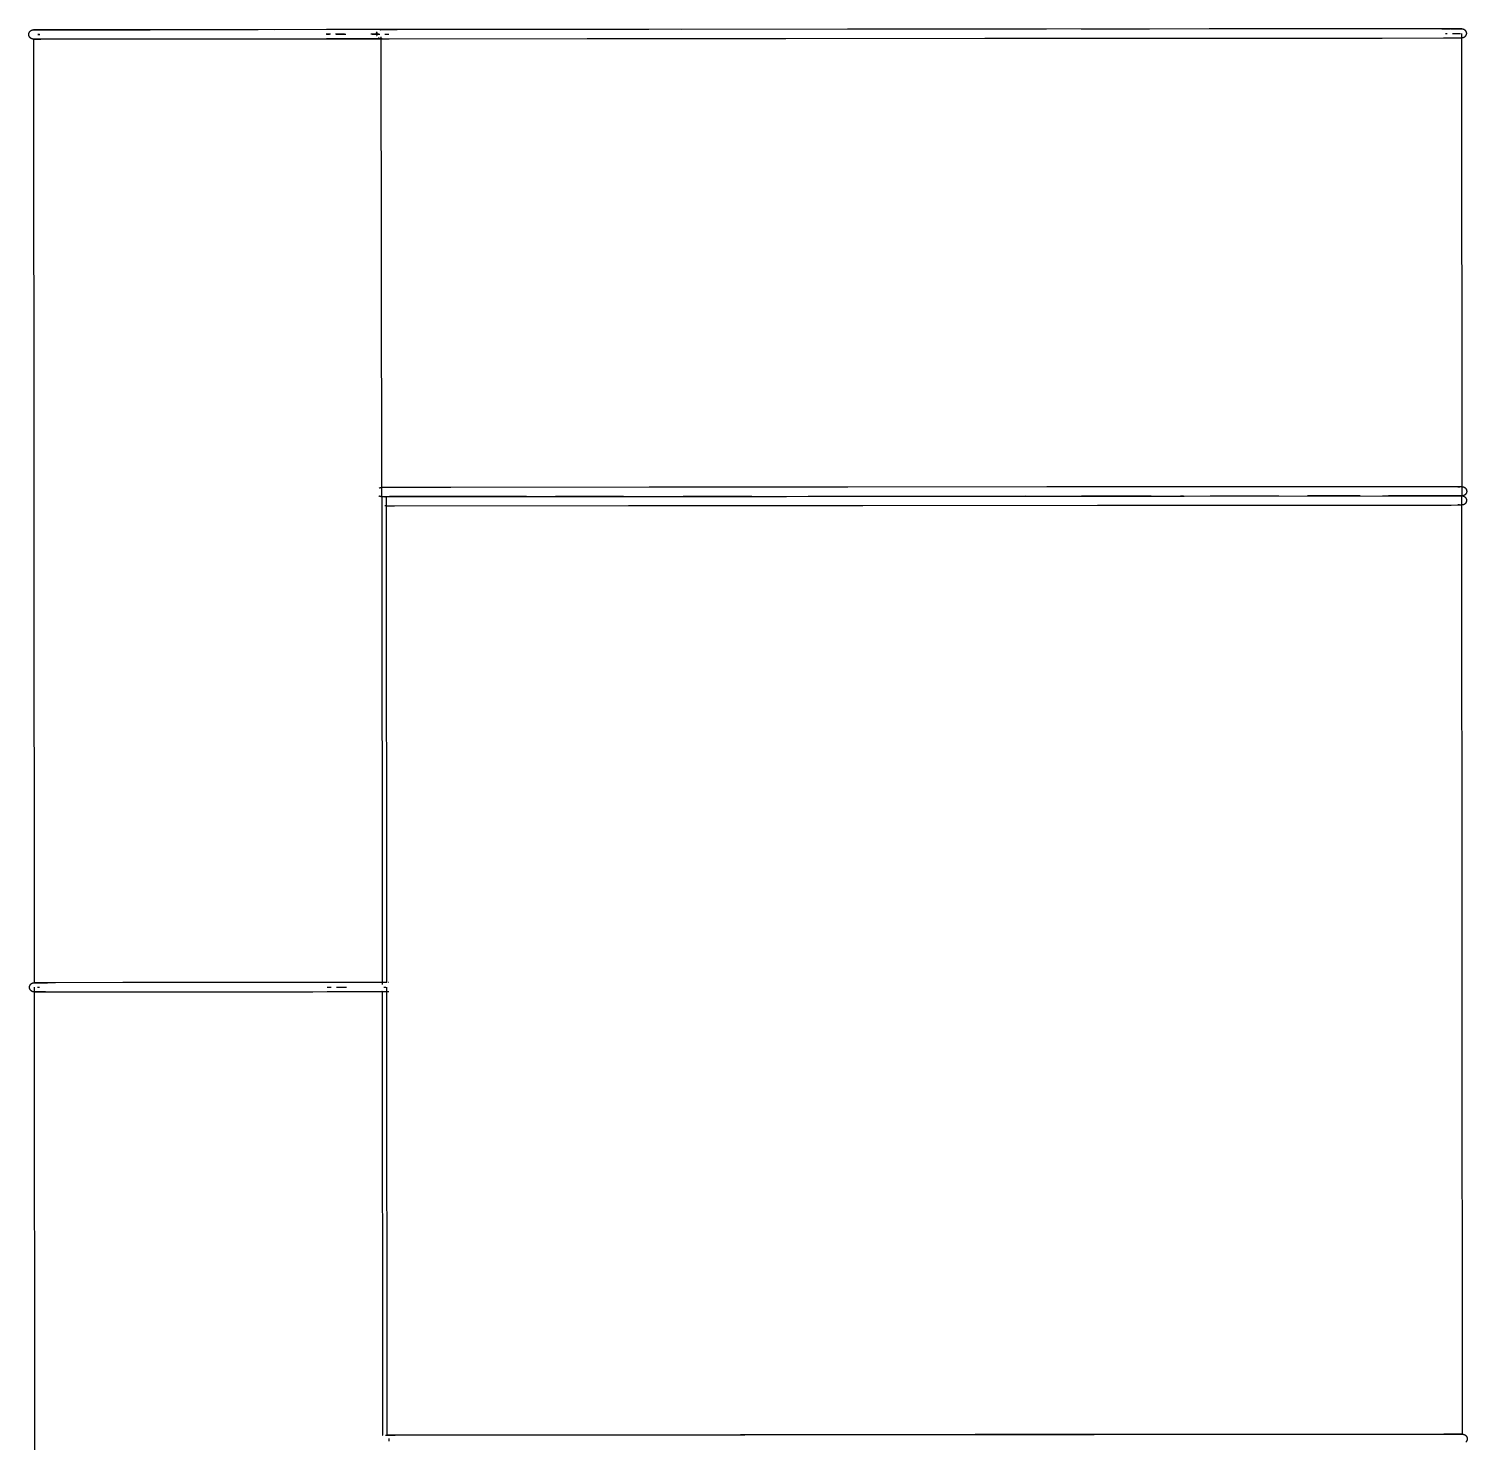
# Model space of a CAD drawing. Header units: metres. Extents: x -658 to -58, y -713 to -118.
# Drawn here: x -218.185 to -217.189, y -200.335 to -199.356 of the extents above; entities that cross this region are included whole.
import ezdxf

# ---------------------------------------------------------------- set-up
doc = ezdxf.new("R2010")
doc.units = ezdxf.units.M
doc.header["$LTSCALE"] = 100
doc.layers.add('plan', color=8, linetype='Continuous')

# ---------------------------------------------------------------- blocks, each defined once
blk = doc.blocks.new('Boxplay_Two_Seat_Settee_Sofa__-_HighTower_13286 - Boxplay_Two_Seat_Settee_Sofa__-_HighTower_13286-419930-الدور الاول')
for p, q in [((0.34307, 0.45399), (-0.83955, 0.45399)), ((0.3399, 0.45398), (0.3399, 0.45399)), ((0.3399, 0.44615), (0.3399, 0.45398)), ((0.34307, 0.45158), (0.34307, 0.45028)), ((1.00012, 0.45399), (0.34625, 0.45399)), ((0.34625, 0.45398), (0.34625, 0.44462)), ((0.34625, 0.44883), (0.34625, 0.45398)), ((0.34625, 0.25099), (0.34625, 0.44883)), ((1.00012, 0.45398), (1.00012, 0.45399)), ((1.00012, 0.44615), (1.00012, 0.45398)), ((1.00012, 0.44883), (1.00012, 0.45398)), ((1.00012, 0.25099), (1.00012, 0.44883)), ((1.0033, 0.45081), (1.0033, 0.44961)), ((1.0033, 0.4497), (1.0033, 0.45081)), ((1.00647, 0.30654), (1.00647, 0.37316)), ((1.00647, 0.21467), (1.00647, 0.28693)), ((0.34307, 0.25099), (0.34307, 0.24813)), ((0.34625, 0.24675), (0.34625, 0.25099)), ((1.00012, 0.24457), (1.00012, 0.25099)), ((1.0033, 0.24813), (1.0033, 0.25106)), ((1.0033, 0.25093), (1.0033, 0.24881)), ((0.34307, 0.24457), (0.34307, 0.23758)), ((0.34625, 0.24457), (0.34625, 0.24497)), ((0.34625, 0.20957), (0.34625, 0.24457)), ((1.00012, 0.21231), (1.00012, 0.24457)), ((1.0033, 0.23836), (1.0033, 0.2447)), ((1.0033, 0.24424), (1.0033, 0.23743)), ((1.0033, 0.21467), (1.0033, 0.22016)), ((0.34032, 0.21275), (0.0326, 0.21275)), ((0.34307, 0.20983), (0.0326, 0.20983)), ((0.0326, 0.20982), (0.0326, 0.20406)), ((0.3399, 0.20957), (0.3399, 0.20876)), ((0.34307, 0.21176), (0.34307, 0.21017)), ((0.68285, 0.21275), (0.34476, 0.21275)), ((0.67968, 0.20983), (0.34633, 0.20983)), ((0.6765, 0.20982), (0.6765, 0.20983)), ((0.6765, 0.20982), (0.6765, 0.20957)), ((0.6765, 0.20957), (0.6765, 0.20876)), ((0.68285, 0.20983), (0.67992, 0.20983)), ((0.68602, 0.21313), (0.68285, 0.21313)), ((0.68285, 0.21312), (0.68285, 0.20957)), ((0.68285, 0.20746), (0.68285, 0.21312)), ((1.00149, 0.21313), (0.68625, 0.21313)), ((0.6892, 0.20957), (0.6892, 0.21312)), ((1.00012, 0.21312), (1.00012, 0.20957)), ((1.00091, 0.21484), (1.001, 0.21494)), ((1.00215, 0.21609), (1.00227, 0.21613)), ((1.00327, 0.21631), (1.0033, 0.21631)), ((1.0033, 0.21923), (1.0033, 0.21397)), ((1.0033, 0.21485), (1.0033, 0.21504)), ((1.0033, 0.21047), (1.0033, 0.20781)), ((1.00647, 0.20957), (1.00647, 0.21312)), ((1.00647, 0.21082), (1.00647, 0.21275)), ((1.00647, 0.21082), (1.00647, 0.21275)), ((1.00647, 0.20851), (1.00647, 0.21082)), ((1.00647, 0.20851), (1.00647, 0.21082)), ((1.00647, 0.20876), (1.00647, 0.20957)), ((1.00647, 0.20876), (1.00647, 0.20957)), ((0.0285, 0.20827), (0.03036, 0.20827)), ((0.0326, 0.20406), (0.0326, -0.52239)), ((0.3399, 0.20876), (0.3399, 0.20831)), ((0.34625, 0.20852), (0.34625, 0.20876)), ((0.6765, 0.20876), (0.6765, 0.20831)), ((0.68285, 0.11254), (0.68285, 0.20746)), ((1.00647, 0.20851), (1.00647, 0.20827)), ((1.00647, 0.20851), (1.00647, 0.20827)), ((1.00647, 0.16923), (1.00647, 0.20195)), ((1.00647, 0.11304), (1.00647, 0.14954)), ((0.68285, 0.04527), (0.68285, 0.09257)), ((1.00647, 0.04566), (1.00647, 0.09304)), ((0.68285, -0.04345), (0.68285, 0.00397)), ((1.00647, -0.14156), (1.00647, 0.0048)), ((0.68285, -0.2329), (0.68285, -0.08248)), ((0.68285, -0.32022), (0.68285, -0.27194)), ((1.00647, -0.31935), (1.00647, -0.27191)), ((0.68285, -0.34265), (0.68285, -0.34064)), ((0.68285, -0.40854), (0.68285, -0.3611)), ((1.00647, -0.40789), (1.00647, -0.36065)), ((1.00647, -0.52187), (1.00647, -0.42786)), ((0.68285, -0.46505), (0.68285, -0.42855)), ((0.68285, -0.52291), (0.68285, -0.48473)), ((0.0326, -0.52239), (0.0326, -0.52816)), ((0.0326, -0.52816), (0.0326, -0.53472)), ((0.68285, -0.52858), (0.68285, -0.52291)), ((1.0033, -0.52435), (1.0033, -0.52567)), ((0.0326, -0.53553), (0.68285, -0.53553)), ((0.6765, -0.53385), (0.6765, -0.53268)), ((0.68285, -0.5348), (0.68285, -0.52858)), ((0.68285, -0.53471), (0.68285, -0.53472)), ((0.68285, -0.53567), (1.0033, -0.53567)), ((0.6892, -0.53265), (0.6892, -0.53413)), ((1.0033, -0.52933), (1.0033, -0.5348))]:
    blk.add_line(p, q)
at = {"flags": 128}
for points in [[(0.3399, 0.45399), (0.3399, 0.45412), (0.33991, 0.45424), (0.33992, 0.45437), (0.33994, 0.45449), (0.33996, 0.45462), (0.33999, 0.45474), (0.34002, 0.45487), (0.34006, 0.45499), (0.3401, 0.45511), (0.34015, 0.45523), (0.3402, 0.45534), (0.34026, 0.45546), (0.34032, 0.45557), (0.34038, 0.45568), (0.34045, 0.45578), (0.34053, 0.45589), (0.3406, 0.45599), (0.34069, 0.45608), (0.34077, 0.45618), (0.34086, 0.45627), (0.34095, 0.45635), (0.34105, 0.45644), (0.34115, 0.45652), (0.34125, 0.45659), (0.34136, 0.45666), (0.34147, 0.45673), (0.34158, 0.45679), (0.34169, 0.45685), (0.3418, 0.4569), (0.34192, 0.45695), (0.34204, 0.45699), (0.34216, 0.45703), (0.34228, 0.45706), (0.34241, 0.45709), (0.34253, 0.45712), (0.34266, 0.45714), (0.34278, 0.45715), (0.34291, 0.45716), (0.34304, 0.45716), (0.34307, 0.45716)], [(0.3399, 0.45399), (0.3399, 0.45398), (0.3399, 0.45397), (0.3399, 0.45394), (0.3399, 0.45391), (0.3399, 0.45386), (0.3399, 0.45381), (0.3399, 0.45374), (0.3399, 0.45367), (0.3399, 0.45358), (0.3399, 0.45349), (0.3399, 0.45338), (0.3399, 0.45327), (0.3399, 0.45315), (0.3399, 0.45302), (0.3399, 0.45288), (0.3399, 0.45273), (0.3399, 0.45258), (0.3399, 0.45241), (0.3399, 0.45224), (0.3399, 0.45206), (0.3399, 0.45188), (0.3399, 0.45169), (0.3399, 0.45149), (0.3399, 0.45128), (0.3399, 0.45107), (0.3399, 0.45085), (0.3399, 0.45063), (0.3399, 0.45041), (0.3399, 0.45017), (0.3399, 0.44994), (0.3399, 0.4497), (0.3399, 0.44946), (0.3399, 0.44922), (0.3399, 0.44897), (0.3399, 0.44883)], [(0.3399, 0.44883), (0.3399, 0.40216), (0.3399, 0.35521), (0.3399, 0.30805), (0.3399, 0.26076), (0.3399, 0.25099)], [(0.34307, 0.45716), (0.3432, 0.45716), (0.34333, 0.45715), (0.34345, 0.45714), (0.34358, 0.45712), (0.3437, 0.4571), (0.34383, 0.45707), (0.34395, 0.45704), (0.34407, 0.457), (0.34419, 0.45696), (0.34431, 0.45691), (0.34442, 0.45686), (0.34454, 0.45681), (0.34465, 0.45674), (0.34476, 0.45668), (0.34487, 0.45661), (0.34497, 0.45654), (0.34507, 0.45646), (0.34517, 0.45638), (0.34526, 0.45629), (0.34535, 0.4562), (0.34544, 0.45611), (0.34552, 0.45601), (0.3456, 0.45591), (0.34567, 0.45581), (0.34574, 0.4557), (0.34581, 0.4556), (0.34587, 0.45549), (0.34593, 0.45537), (0.34598, 0.45526), (0.34603, 0.45514), (0.34608, 0.45502), (0.34611, 0.4549), (0.34615, 0.45478), (0.34618, 0.45465), (0.3462, 0.45453), (0.34622, 0.4544), (0.34623, 0.45428), (0.34624, 0.45415), (0.34625, 0.45402), (0.34625, 0.45399)], [(0.34625, 0.44883), (0.34625, 0.44908), (0.34625, 0.44933), (0.34625, 0.44957), (0.34625, 0.44981), (0.34625, 0.45005), (0.34625, 0.45028), (0.34625, 0.45051), (0.34625, 0.45074), (0.34625, 0.45095), (0.34625, 0.45117), (0.34625, 0.45138), (0.34625, 0.45158), (0.34625, 0.45178), (0.34625, 0.45196), (0.34625, 0.45215), (0.34625, 0.45232), (0.34625, 0.45249), (0.34625, 0.45265), (0.34625, 0.4528), (0.34625, 0.45295), (0.34625, 0.45308), (0.34625, 0.45321), (0.34625, 0.45332), (0.34625, 0.45343), (0.34625, 0.45353), (0.34625, 0.45362), (0.34625, 0.4537), (0.34625, 0.45377), (0.34625, 0.45383), (0.34625, 0.45388), (0.34625, 0.45393), (0.34625, 0.45396), (0.34625, 0.45398), (0.34625, 0.45399)], [(0.34625, 0.45399), (0.34625, 0.45398), (0.34625, 0.45398)], [(0.34625, 0.25099), (0.34625, 0.2983), (0.34625, 0.34549), (0.34625, 0.3925), (0.34625, 0.43923), (0.34625, 0.44883)], [(1.00012, 0.45399), (1.00013, 0.45412), (1.00014, 0.45424), (1.00015, 0.45437), (1.00017, 0.45449), (1.00019, 0.45462), (1.00022, 0.45474), (1.00025, 0.45487), (1.00029, 0.45499), (1.00033, 0.45511), (1.00038, 0.45523), (1.00043, 0.45534), (1.00048, 0.45546), (1.00054, 0.45557), (1.00061, 0.45568), (1.00068, 0.45578), (1.00075, 0.45589), (1.00083, 0.45599), (1.00091, 0.45608), (1.001, 0.45618), (1.00109, 0.45627), (1.00118, 0.45635), (1.00128, 0.45644), (1.00138, 0.45652), (1.00148, 0.45659), (1.00158, 0.45666), (1.00169, 0.45673), (1.0018, 0.45679), (1.00192, 0.45685), (1.00203, 0.4569), (1.00215, 0.45695), (1.00227, 0.45699), (1.00239, 0.45703), (1.00251, 0.45706), (1.00264, 0.45709), (1.00276, 0.45712), (1.00289, 0.45714), (1.00301, 0.45715), (1.00314, 0.45716), (1.00327, 0.45716), (1.0033, 0.45716)], [(1.00012, 0.45399), (1.00012, 0.45398), (1.00012, 0.45397), (1.00012, 0.45394), (1.00012, 0.45391), (1.00012, 0.45386), (1.00012, 0.45381), (1.00012, 0.45374), (1.00012, 0.45367), (1.00012, 0.45358), (1.00012, 0.45349), (1.00012, 0.45338), (1.00012, 0.45327), (1.00012, 0.45315), (1.00012, 0.45302), (1.00012, 0.45288), (1.00012, 0.45273), (1.00012, 0.45258), (1.00012, 0.45241), (1.00012, 0.45224), (1.00012, 0.45206), (1.00012, 0.45188), (1.00012, 0.45169), (1.00012, 0.45149), (1.00012, 0.45128), (1.00012, 0.45107), (1.00012, 0.45085), (1.00012, 0.45063), (1.00012, 0.45041), (1.00012, 0.45017), (1.00012, 0.44994), (1.00012, 0.4497), (1.00012, 0.44946), (1.00012, 0.44922), (1.00012, 0.44897), (1.00012, 0.44883)], [(1.00012, 0.44883), (1.00012, 0.40216), (1.00012, 0.35521), (1.00012, 0.30805), (1.00012, 0.26076), (1.00012, 0.25099)], [(1.0033, 0.45716), (1.00343, 0.45716), (1.00355, 0.45715), (1.00368, 0.45714), (1.00381, 0.45712), (1.00393, 0.4571), (1.00405, 0.45707), (1.00418, 0.45704), (1.0043, 0.457), (1.00442, 0.45696), (1.00454, 0.45691), (1.00465, 0.45686), (1.00477, 0.45681), (1.00488, 0.45674), (1.00499, 0.45668), (1.00509, 0.45661), (1.0052, 0.45654), (1.0053, 0.45646), (1.00539, 0.45638), (1.00549, 0.45629), (1.00558, 0.4562), (1.00566, 0.45611), (1.00575, 0.45601), (1.00583, 0.45591), (1.0059, 0.45581), (1.00597, 0.4557), (1.00604, 0.4556), (1.0061, 0.45549), (1.00616, 0.45537), (1.00621, 0.45526), (1.00626, 0.45514), (1.0063, 0.45502), (1.00634, 0.4549), (1.00638, 0.45478), (1.0064, 0.45465), (1.00643, 0.45453), (1.00645, 0.4544), (1.00646, 0.45428), (1.00647, 0.45415), (1.00647, 0.45402), (1.00647, 0.45399)], [(1.00647, 0.44883), (1.00647, 0.44908), (1.00647, 0.44933), (1.00647, 0.44957), (1.00647, 0.44981), (1.00647, 0.45005), (1.00647, 0.45028), (1.00647, 0.45051), (1.00647, 0.45074), (1.00647, 0.45095), (1.00647, 0.45117), (1.00647, 0.45138), (1.00647, 0.45158), (1.00647, 0.45178), (1.00647, 0.45196), (1.00647, 0.45215), (1.00647, 0.45232), (1.00647, 0.45249), (1.00647, 0.45265), (1.00647, 0.4528), (1.00647, 0.45295), (1.00647, 0.45308), (1.00647, 0.45321), (1.00647, 0.45332), (1.00647, 0.45343), (1.00647, 0.45353), (1.00647, 0.45362), (1.00647, 0.4537), (1.00647, 0.45377), (1.00647, 0.45383), (1.00647, 0.45388), (1.00647, 0.45393), (1.00647, 0.45396), (1.00647, 0.45398), (1.00647, 0.45399)], [(1.00647, 0.45399), (1.00647, 0.45398), (1.00647, 0.45398)], [(1.00647, 0.45398), (1.00647, 0.43209), (1.00647, 0.39938), (1.00647, 0.37943)], [(1.00647, 0.25099), (1.00647, 0.2983), (1.00647, 0.34549), (1.00647, 0.3925), (1.00647, 0.43923), (1.00647, 0.44883)], [(1.00647, 0.37943), (1.00647, 0.37939), (1.00647, 0.37933), (1.00647, 0.37927), (1.00647, 0.37919), (1.00647, 0.37911), (1.00647, 0.37901), (1.00647, 0.37891), (1.00647, 0.37879), (1.00647, 0.37867), (1.00647, 0.37854), (1.00647, 0.3784), (1.00647, 0.37826), (1.00647, 0.3781), (1.00647, 0.37794), (1.00647, 0.37776), (1.00647, 0.37759), (1.00647, 0.3774), (1.00647, 0.37721), (1.00647, 0.37701), (1.00647, 0.3768), (1.00647, 0.37659), (1.00647, 0.37638), (1.00647, 0.37615), (1.00647, 0.37593), (1.00647, 0.3757), (1.00647, 0.37546), (1.00647, 0.37522), (1.00647, 0.37498), (1.00647, 0.37474), (1.00647, 0.37449), (1.00647, 0.37424), (1.00647, 0.37399), (1.00647, 0.37374), (1.00647, 0.37348), (1.00647, 0.37323), (1.00647, 0.37316)], [(0.3399, 0.25099), (0.3399, 0.25074), (0.3399, 0.25049), (0.3399, 0.25023), (0.3399, 0.24998), (0.3399, 0.24973), (0.3399, 0.24948), (0.3399, 0.24923), (0.3399, 0.24899), (0.3399, 0.24875), (0.3399, 0.24851), (0.3399, 0.24828), (0.3399, 0.24805), (0.3399, 0.24782), (0.3399, 0.2476), (0.3399, 0.24738), (0.3399, 0.24718), (0.3399, 0.24697), (0.3399, 0.24677), (0.3399, 0.24658), (0.3399, 0.2464), (0.3399, 0.24622), (0.3399, 0.24605), (0.3399, 0.24589), (0.3399, 0.24574), (0.3399, 0.24559), (0.3399, 0.24545), (0.3399, 0.24532), (0.3399, 0.2452), (0.3399, 0.24509), (0.3399, 0.24499), (0.3399, 0.2449), (0.3399, 0.24482), (0.3399, 0.24474), (0.3399, 0.24468), (0.3399, 0.24463), (0.3399, 0.24458), (0.3399, 0.24457)], [(0.34625, 0.24457), (0.34625, 0.24461), (0.34625, 0.24467), (0.34625, 0.24473), (0.34625, 0.2448), (0.34625, 0.24488), (0.34625, 0.24497), (0.34625, 0.24507), (0.34625, 0.24518), (0.34625, 0.2453), (0.34625, 0.24542), (0.34625, 0.24556), (0.34625, 0.2457), (0.34625, 0.24585), (0.34625, 0.24601), (0.34625, 0.24618), (0.34625, 0.24636), (0.34625, 0.24654), (0.34625, 0.24673), (0.34625, 0.24693), (0.34625, 0.24713), (0.34625, 0.24734), (0.34625, 0.24755), (0.34625, 0.24777), (0.34625, 0.24799), (0.34625, 0.24822), (0.34625, 0.24846), (0.34625, 0.24869), (0.34625, 0.24893), (0.34625, 0.24918), (0.34625, 0.24942), (0.34625, 0.24967), (0.34625, 0.24992), (0.34625, 0.25017), (0.34625, 0.25043), (0.34625, 0.25068), (0.34625, 0.25094), (0.34625, 0.25099)], [(1.00012, 0.25099), (1.00012, 0.25074), (1.00012, 0.25049), (1.00012, 0.25023), (1.00012, 0.24998), (1.00012, 0.24973), (1.00012, 0.24948), (1.00012, 0.24923), (1.00012, 0.24899), (1.00012, 0.24875), (1.00012, 0.24851), (1.00012, 0.24828), (1.00012, 0.24805), (1.00012, 0.24782), (1.00012, 0.2476), (1.00012, 0.24738), (1.00012, 0.24718), (1.00012, 0.24697), (1.00012, 0.24677), (1.00012, 0.24658), (1.00012, 0.2464), (1.00012, 0.24622), (1.00012, 0.24605), (1.00012, 0.24589), (1.00012, 0.24574), (1.00012, 0.24559), (1.00012, 0.24545), (1.00012, 0.24532), (1.00012, 0.2452), (1.00012, 0.24509), (1.00012, 0.24499), (1.00012, 0.2449), (1.00012, 0.24482), (1.00012, 0.24474), (1.00012, 0.24468), (1.00012, 0.24463), (1.00012, 0.24458), (1.00012, 0.24457)], [(1.00647, 0.24457), (1.00647, 0.24461), (1.00647, 0.24467), (1.00647, 0.24473), (1.00647, 0.2448), (1.00647, 0.24488), (1.00647, 0.24497), (1.00647, 0.24507), (1.00647, 0.24518), (1.00647, 0.2453), (1.00647, 0.24542), (1.00647, 0.24556), (1.00647, 0.2457), (1.00647, 0.24585), (1.00647, 0.24601), (1.00647, 0.24618), (1.00647, 0.24636), (1.00647, 0.24654), (1.00647, 0.24673), (1.00647, 0.24693), (1.00647, 0.24713), (1.00647, 0.24734), (1.00647, 0.24755), (1.00647, 0.24777), (1.00647, 0.24799), (1.00647, 0.24822), (1.00647, 0.24846), (1.00647, 0.24869), (1.00647, 0.24893), (1.00647, 0.24918), (1.00647, 0.24942), (1.00647, 0.24967), (1.00647, 0.24992), (1.00647, 0.25017), (1.00647, 0.25043), (1.00647, 0.25068), (1.00647, 0.25094), (1.00647, 0.25099)], [(0.3399, 0.24457), (0.3399, 0.22455), (0.3399, 0.21103), (0.3399, 0.20957)], [(0.34625, 0.20957), (0.34625, 0.22213), (0.34625, 0.24118), (0.34625, 0.24457)], [(1.00012, 0.24457), (1.00012, 0.22455), (1.00012, 0.21103), (1.00012, 0.20957)], [(1.00647, 0.20957), (1.00647, 0.22213), (1.00647, 0.24118), (1.00647, 0.24457)], [(0.03247, 0.21074), (0.0325, 0.21062), (0.03253, 0.2105), (0.03256, 0.21037), (0.03258, 0.21025), (0.03259, 0.21012), (0.0326, 0.20999), (0.0326, 0.20987), (0.0326, 0.20983)], [(0.03258, 0.21316), (0.03259, 0.21304), (0.0326, 0.21291), (0.0326, 0.21278)], [(0.0326, 0.20406), (0.0326, 0.20431), (0.0326, 0.20456), (0.0326, 0.20481), (0.0326, 0.20506), (0.0326, 0.2053), (0.0326, 0.20555), (0.0326, 0.20578), (0.0326, 0.20602), (0.0326, 0.20625), (0.0326, 0.20648), (0.0326, 0.2067), (0.0326, 0.20691), (0.0326, 0.20713), (0.0326, 0.20733), (0.0326, 0.20753), (0.0326, 0.20772), (0.0326, 0.20791), (0.0326, 0.20809), (0.0326, 0.20826), (0.0326, 0.20842), (0.0326, 0.20858), (0.0326, 0.20872), (0.0326, 0.20886), (0.0326, 0.20899), (0.0326, 0.20912), (0.0326, 0.20923), (0.0326, 0.20933), (0.0326, 0.20943), (0.0326, 0.20951), (0.0326, 0.20959), (0.0326, 0.20965), (0.0326, 0.20971), (0.0326, 0.20975), (0.0326, 0.20979), (0.0326, 0.20981), (0.0326, 0.20983), (0.0326, 0.20983)], [(0.0326, 0.20983), (0.0326, 0.20983), (0.0326, 0.20982)], [(0.3399, 0.21287), (0.33991, 0.213), (0.33992, 0.21313)], [(0.6765, 0.21287), (0.67651, 0.213), (0.67652, 0.21313)], [(0.6765, 0.20983), (0.6765, 0.20996), (0.67651, 0.21009), (0.67652, 0.21021), (0.67654, 0.21034), (0.67656, 0.21046), (0.67659, 0.21059), (0.67662, 0.21071)], [(0.6765, 0.20983), (0.6765, 0.20983), (0.6765, 0.20981), (0.6765, 0.20979), (0.6765, 0.20975), (0.6765, 0.20971), (0.6765, 0.20965), (0.6765, 0.20958), (0.6765, 0.20951), (0.6765, 0.20942), (0.6765, 0.20933), (0.6765, 0.20923), (0.6765, 0.20911), (0.6765, 0.20899), (0.6765, 0.20886), (0.6765, 0.20872), (0.6765, 0.20858), (0.6765, 0.20842), (0.6765, 0.20826), (0.6765, 0.20808), (0.6765, 0.20791), (0.6765, 0.20772), (0.6765, 0.20753), (0.6765, 0.20733), (0.6765, 0.20712), (0.6765, 0.20691), (0.6765, 0.2067), (0.6765, 0.20647), (0.6765, 0.20625), (0.6765, 0.20602), (0.6765, 0.20578), (0.6765, 0.20554), (0.6765, 0.2053), (0.6765, 0.20506), (0.6765, 0.20481), (0.6765, 0.20456), (0.6765, 0.20431), (0.6765, 0.20406)], [(0.68272, 0.21074), (0.68275, 0.21062), (0.68278, 0.2105), (0.6828, 0.21037)], [(0.68285, 0.21313), (0.68285, 0.21326), (0.68286, 0.21339), (0.68287, 0.21351), (0.68289, 0.21364), (0.68291, 0.21376), (0.68294, 0.21389), (0.68297, 0.21401), (0.68301, 0.21413), (0.68305, 0.21425), (0.6831, 0.21437), (0.68315, 0.21448), (0.68321, 0.2146), (0.68327, 0.21471), (0.68333, 0.21482)], [(0.68285, 0.21312), (0.68285, 0.21313), (0.68285, 0.21313)], [(0.68285, 0.21313), (0.68285, 0.21313), (0.68285, 0.21311), (0.68285, 0.21309), (0.68285, 0.21305), (0.68285, 0.21301), (0.68285, 0.21295), (0.68285, 0.21288), (0.68285, 0.21281), (0.68285, 0.21272), (0.68285, 0.21263), (0.68285, 0.21253), (0.68285, 0.21241), (0.68285, 0.21229), (0.68285, 0.21216), (0.68285, 0.21202), (0.68285, 0.21188), (0.68285, 0.21172), (0.68285, 0.21156), (0.68285, 0.21138), (0.68285, 0.21121), (0.68285, 0.21102), (0.68285, 0.21083), (0.68285, 0.21063), (0.68285, 0.21042), (0.68285, 0.21021), (0.68285, 0.21), (0.68285, 0.20977), (0.68285, 0.20955), (0.68285, 0.20932), (0.68285, 0.20908), (0.68285, 0.20884), (0.68285, 0.2086), (0.68285, 0.20836), (0.68285, 0.20811), (0.68285, 0.20786), (0.68285, 0.20761), (0.68285, 0.20746)], [(0.68876, 0.21474), (0.68882, 0.21463), (0.68888, 0.21452), (0.68893, 0.2144), (0.68898, 0.21428), (0.68902, 0.21416), (0.68906, 0.21404), (0.6891, 0.21392), (0.68913, 0.2138), (0.68915, 0.21367), (0.68917, 0.21355), (0.68918, 0.21342), (0.68919, 0.21329), (0.6892, 0.21317), (0.6892, 0.21313)], [(0.6892, 0.20746), (0.6892, 0.20772), (0.6892, 0.20797), (0.6892, 0.20821), (0.6892, 0.20846), (0.6892, 0.2087), (0.6892, 0.20895), (0.6892, 0.20918), (0.6892, 0.20942), (0.6892, 0.20964), (0.6892, 0.20987), (0.6892, 0.21009), (0.6892, 0.2103), (0.6892, 0.21051), (0.6892, 0.21071), (0.6892, 0.21091), (0.6892, 0.2111), (0.6892, 0.21128), (0.6892, 0.21146), (0.6892, 0.21163), (0.6892, 0.21179), (0.6892, 0.21194), (0.6892, 0.21208), (0.6892, 0.21222), (0.6892, 0.21234), (0.6892, 0.21246), (0.6892, 0.21257), (0.6892, 0.21267), (0.6892, 0.21276), (0.6892, 0.21284), (0.6892, 0.21291), (0.6892, 0.21297), (0.6892, 0.21303), (0.6892, 0.21307), (0.6892, 0.2131), (0.6892, 0.21312), (0.6892, 0.21313)], [(0.6892, 0.21313), (0.6892, 0.21313), (0.6892, 0.21312)], [(1.00012, 0.21313), (1.00013, 0.21326), (1.00014, 0.21339), (1.00015, 0.21351), (1.00017, 0.21364), (1.00019, 0.21376), (1.00022, 0.21389), (1.00025, 0.21401), (1.00029, 0.21413), (1.00033, 0.21425), (1.00038, 0.21437), (1.00043, 0.21448)], [(1.00012, 0.21312), (1.00012, 0.21313), (1.00012, 0.21313)], [(1.00012, 0.21313), (1.00012, 0.21313), (1.00012, 0.21311), (1.00012, 0.21309), (1.00012, 0.21305), (1.00012, 0.21301), (1.00012, 0.21295), (1.00012, 0.21288), (1.00012, 0.21281), (1.00012, 0.21272), (1.00012, 0.21263), (1.00012, 0.21253), (1.00012, 0.21241), (1.00012, 0.21229), (1.00012, 0.21216), (1.00012, 0.21202), (1.00012, 0.21188), (1.00012, 0.21172), (1.00012, 0.21156), (1.00012, 0.21138), (1.00012, 0.21121), (1.00012, 0.21102), (1.00012, 0.21083), (1.00012, 0.21063), (1.00012, 0.21042), (1.00012, 0.21021), (1.00012, 0.21), (1.00012, 0.20977), (1.00012, 0.20955), (1.00012, 0.20932), (1.00012, 0.20908), (1.00012, 0.20884), (1.00012, 0.2086), (1.00012, 0.20836), (1.00012, 0.20811), (1.00012, 0.20786), (1.00012, 0.20761), (1.00012, 0.20746)], [(1.00025, 0.21363), (1.00029, 0.21375), (1.00033, 0.21387), (1.00038, 0.21398), (1.00043, 0.2141)], [(1.00068, 0.21492), (1.00075, 0.21503), (1.00083, 0.21513)], [(1.00239, 0.21579), (1.00251, 0.21582), (1.00264, 0.21585)], [(1.0033, 0.21631), (1.00343, 0.2163), (1.00355, 0.2163), (1.00368, 0.21628), (1.00381, 0.21627), (1.00393, 0.21624), (1.00405, 0.21622), (1.00418, 0.21618), (1.0043, 0.21615), (1.00442, 0.2161), (1.00454, 0.21606), (1.00465, 0.216), (1.00477, 0.21595), (1.00488, 0.21589)], [(1.0033, 0.21592), (1.00343, 0.21592), (1.00355, 0.21591), (1.00368, 0.2159), (1.00381, 0.21588), (1.00393, 0.21586), (1.00405, 0.21583), (1.00418, 0.2158), (1.0043, 0.21576)], [(1.0033, 0.21592), (1.00343, 0.21592), (1.00355, 0.21591), (1.00368, 0.2159), (1.00381, 0.21588), (1.00393, 0.21586), (1.00405, 0.21583), (1.00418, 0.2158), (1.0043, 0.21576)], [(1.00638, 0.21354), (1.0064, 0.21341), (1.00643, 0.21329), (1.00645, 0.21316), (1.00646, 0.21304), (1.00647, 0.21291), (1.00647, 0.21278), (1.00647, 0.21275)], [(1.00638, 0.21354), (1.0064, 0.21341), (1.00643, 0.21329), (1.00645, 0.21316), (1.00646, 0.21304), (1.00647, 0.21291), (1.00647, 0.21278), (1.00647, 0.21275)], [(1.00643, 0.21367), (1.00645, 0.21355), (1.00646, 0.21342), (1.00647, 0.21329), (1.00647, 0.21317), (1.00647, 0.21313)], [(1.00647, 0.21391), (1.00647, 0.21366), (1.00647, 0.21341), (1.00647, 0.21316), (1.00647, 0.21291), (1.00647, 0.21267), (1.00647, 0.21243), (1.00647, 0.2122), (1.00647, 0.21196), (1.00647, 0.21174), (1.00647, 0.21151), (1.00647, 0.2113), (1.00647, 0.21108), (1.00647, 0.21088)], [(1.00647, 0.20746), (1.00647, 0.20772), (1.00647, 0.20797), (1.00647, 0.20821), (1.00647, 0.20846), (1.00647, 0.2087), (1.00647, 0.20895), (1.00647, 0.20918), (1.00647, 0.20942), (1.00647, 0.20964), (1.00647, 0.20987), (1.00647, 0.21009), (1.00647, 0.2103), (1.00647, 0.21051), (1.00647, 0.21071), (1.00647, 0.21091), (1.00647, 0.2111), (1.00647, 0.21128), (1.00647, 0.21146), (1.00647, 0.21163), (1.00647, 0.21179), (1.00647, 0.21194), (1.00647, 0.21208), (1.00647, 0.21222), (1.00647, 0.21234), (1.00647, 0.21246), (1.00647, 0.21257), (1.00647, 0.21267), (1.00647, 0.21276), (1.00647, 0.21284), (1.00647, 0.21291), (1.00647, 0.21297), (1.00647, 0.21303), (1.00647, 0.21307), (1.00647, 0.2131), (1.00647, 0.21312), (1.00647, 0.21313)], [(1.00647, 0.21313), (1.00647, 0.21313), (1.00647, 0.21312)], [(1.00647, 0.21275), (1.00647, 0.21081), (1.00647, 0.20828)], [(1.00647, 0.21275), (1.00647, 0.21081), (1.00647, 0.20833)], [(1.00647, 0.20947), (1.00647, 0.20933), (1.00647, 0.20919), (1.00647, 0.20907), (1.00647, 0.20895), (1.00647, 0.20885), (1.00647, 0.20875), (1.00647, 0.20866), (1.00647, 0.20859), (1.00647, 0.20852), (1.00647, 0.20846), (1.00647, 0.20841), (1.00647, 0.20837), (1.00647, 0.20835), (1.00647, 0.20833), (1.00647, 0.20832)], [(0.0326, -0.52239), (0.0326, -0.36026), (0.0326, -0.19781), (0.0326, -0.0353), (0.0326, 0.12699), (0.0326, 0.20406)], [(0.6765, 0.20406), (0.6765, 0.04196), (0.6765, -0.12048), (0.6765, -0.28298), (0.6765, -0.4453), (0.6765, -0.52239)], [(0.68285, 0.20746), (0.68285, 0.07019), (0.68285, -0.06746), (0.68285, -0.20525), (0.68285, -0.34298), (0.68285, -0.48042), (0.68285, -0.52291)], [(0.6892, -0.52291), (0.6892, -0.3856), (0.6892, -0.24794), (0.6892, -0.11014), (0.6892, 0.02758), (0.6892, 0.16499), (0.6892, 0.20746)], [(1.00012, 0.20746), (1.00012, 0.07019), (1.00012, -0.06746), (1.00012, -0.20525), (1.00012, -0.34298), (1.00012, -0.48042), (1.00012, -0.52291)], [(1.00647, 0.20832), (1.00647, 0.20819), (1.00646, 0.20807), (1.00645, 0.20794), (1.00643, 0.20781), (1.00641, 0.20769)], [(1.00647, 0.20827), (1.00647, 0.20814), (1.00646, 0.20802), (1.00645, 0.20789), (1.00643, 0.20777), (1.00641, 0.20764)], [(1.00647, 0.20827), (1.00647, 0.20814), (1.00646, 0.20802), (1.00645, 0.20789), (1.00643, 0.20777), (1.00641, 0.20764)], [(1.00647, 0.20827), (1.00647, 0.20852), (1.00647, 0.20876)], [(1.00647, 0.20827), (1.00647, 0.20852), (1.00647, 0.20876)], [(1.00647, 0.20832), (1.00647, 0.20832), (1.00647, 0.20833)], [(1.00647, 0.20828), (1.00647, 0.20826), (1.00647, 0.20823), (1.00647, 0.20819), (1.00647, 0.20814), (1.00647, 0.20808), (1.00647, 0.20801), (1.00647, 0.20793), (1.00647, 0.20784), (1.00647, 0.20774), (1.00647, 0.20763), (1.00647, 0.20752), (1.00647, 0.20739), (1.00647, 0.20725), (1.00647, 0.20711), (1.00647, 0.20696), (1.00647, 0.2068), (1.00647, 0.20663), (1.00647, 0.20646), (1.00647, 0.20627), (1.00647, 0.20609), (1.00647, 0.20589), (1.00647, 0.20569), (1.00647, 0.20548), (1.00647, 0.20526), (1.00647, 0.20505), (1.00647, 0.20482), (1.00647, 0.20459), (1.00647, 0.20436), (1.00647, 0.20412), (1.00647, 0.20388), (1.00647, 0.20364), (1.00647, 0.20339), (1.00647, 0.20315), (1.00647, 0.20289), (1.00647, 0.20264), (1.00647, 0.20239), (1.00647, 0.20214), (1.00647, 0.20195)], [(1.00647, -0.52291), (1.00647, -0.3856), (1.00647, -0.24794), (1.00647, -0.11014), (1.00647, 0.02758), (1.00647, 0.16499), (1.00647, 0.20746)], [(0.0326, -0.52816), (0.0326, -0.52814), (0.0326, -0.5281), (0.0326, -0.52806), (0.0326, -0.528), (0.0326, -0.52793), (0.0326, -0.52786), (0.0326, -0.52777), (0.0326, -0.52768), (0.0326, -0.52757), (0.0326, -0.52746), (0.0326, -0.52734), (0.0326, -0.5272), (0.0326, -0.52706), (0.0326, -0.52692), (0.0326, -0.52676), (0.0326, -0.5266), (0.0326, -0.52642), (0.0326, -0.52624), (0.0326, -0.52606), (0.0326, -0.52586), (0.0326, -0.52567), (0.0326, -0.52546), (0.0326, -0.52525), (0.0326, -0.52503), (0.0326, -0.52481), (0.0326, -0.52458), (0.0326, -0.52435), (0.0326, -0.52412), (0.0326, -0.52388), (0.0326, -0.52363), (0.0326, -0.52339), (0.0326, -0.52314), (0.0326, -0.52289), (0.0326, -0.52264), (0.0326, -0.52239)], [(0.0326, -0.53553), (0.0326, -0.53385), (0.0326, -0.52881), (0.0326, -0.52816)], [(0.6765, -0.52239), (0.6765, -0.52265), (0.6765, -0.5229), (0.6765, -0.52315), (0.6765, -0.5234), (0.6765, -0.52364), (0.6765, -0.52388), (0.6765, -0.52412), (0.6765, -0.52436), (0.6765, -0.52459), (0.6765, -0.52481), (0.6765, -0.52504), (0.6765, -0.52525), (0.6765, -0.52546), (0.6765, -0.52567), (0.6765, -0.52587), (0.6765, -0.52606), (0.6765, -0.52625), (0.6765, -0.52643), (0.6765, -0.5266), (0.6765, -0.52676), (0.6765, -0.52692), (0.6765, -0.52707), (0.6765, -0.52721), (0.6765, -0.52734), (0.6765, -0.52746), (0.6765, -0.52757), (0.6765, -0.52768), (0.6765, -0.52777), (0.6765, -0.52786), (0.6765, -0.52793), (0.6765, -0.528), (0.6765, -0.52806), (0.6765, -0.5281), (0.6765, -0.52814), (0.6765, -0.52816)], [(0.6765, -0.52816), (0.6765, -0.53352), (0.6765, -0.53552), (0.6765, -0.53553)], [(0.68285, -0.52291), (0.68285, -0.52316), (0.68285, -0.52341), (0.68285, -0.52366), (0.68285, -0.52391), (0.68285, -0.52415), (0.68285, -0.52439), (0.68285, -0.52463), (0.68285, -0.52486), (0.68285, -0.52509), (0.68285, -0.52532), (0.68285, -0.52554), (0.68285, -0.52575), (0.68285, -0.52596), (0.68285, -0.52616), (0.68285, -0.52636), (0.68285, -0.52655), (0.68285, -0.52673), (0.68285, -0.52691), (0.68285, -0.52708), (0.68285, -0.52724), (0.68285, -0.52739), (0.68285, -0.52753), (0.68285, -0.52767), (0.68285, -0.5278), (0.68285, -0.52792), (0.68285, -0.52803), (0.68285, -0.52813), (0.68285, -0.52822), (0.68285, -0.5283), (0.68285, -0.52837), (0.68285, -0.52843), (0.68285, -0.52848), (0.68285, -0.52853), (0.68285, -0.52856), (0.68285, -0.52858)], [(0.68285, -0.53553), (0.68285, -0.53385), (0.68285, -0.52881), (0.68285, -0.52816)], [(0.6892, -0.52858), (0.6892, -0.52855), (0.6892, -0.52852), (0.6892, -0.52848), (0.6892, -0.52843), (0.6892, -0.52836), (0.6892, -0.52829), (0.6892, -0.52821), (0.6892, -0.52811), (0.6892, -0.52801), (0.6892, -0.5279), (0.6892, -0.52778), (0.6892, -0.52765), (0.6892, -0.52752), (0.6892, -0.52737), (0.6892, -0.52722), (0.6892, -0.52705), (0.6892, -0.52688), (0.6892, -0.52671), (0.6892, -0.52652), (0.6892, -0.52633), (0.6892, -0.52613), (0.6892, -0.52593), (0.6892, -0.52572), (0.6892, -0.52551), (0.6892, -0.52529), (0.6892, -0.52506), (0.6892, -0.52483), (0.6892, -0.5246), (0.6892, -0.52436), (0.6892, -0.52412), (0.6892, -0.52387), (0.6892, -0.52363), (0.6892, -0.52338), (0.6892, -0.52313), (0.6892, -0.52291)], [(1.00012, -0.52291), (1.00012, -0.52316), (1.00012, -0.52341), (1.00012, -0.52366), (1.00012, -0.52391), (1.00012, -0.52415), (1.00012, -0.52439), (1.00012, -0.52463), (1.00012, -0.52486), (1.00012, -0.52509), (1.00012, -0.52532), (1.00012, -0.52554), (1.00012, -0.52575), (1.00012, -0.52596), (1.00012, -0.52616), (1.00012, -0.52636), (1.00012, -0.52655), (1.00012, -0.52673), (1.00012, -0.52691), (1.00012, -0.52708), (1.00012, -0.52724), (1.00012, -0.52739), (1.00012, -0.52753), (1.00012, -0.52767), (1.00012, -0.5278), (1.00012, -0.52792), (1.00012, -0.52803), (1.00012, -0.52813), (1.00012, -0.52822), (1.00012, -0.5283), (1.00012, -0.52837), (1.00012, -0.52843), (1.00012, -0.52848), (1.00012, -0.52853), (1.00012, -0.52856), (1.00012, -0.52858)], [(1.00647, -0.52187), (1.00647, -0.52212), (1.00647, -0.52237), (1.00647, -0.52263), (1.00647, -0.52288), (1.00647, -0.52313), (1.00647, -0.52337), (1.00647, -0.52362), (1.00647, -0.52386), (1.00647, -0.5241), (1.00647, -0.52434), (1.00647, -0.52457), (1.00647, -0.5248), (1.00647, -0.52502), (1.00647, -0.52524), (1.00647, -0.52545), (1.00647, -0.52566), (1.00647, -0.52586), (1.00647, -0.52605), (1.00647, -0.52624), (1.00647, -0.52642), (1.00647, -0.52659), (1.00647, -0.52676), (1.00647, -0.52692), (1.00647, -0.52707), (1.00647, -0.52721), (1.00647, -0.52734), (1.00647, -0.52747), (1.00647, -0.52758), (1.00647, -0.52769)], [(1.00647, -0.52858), (1.00647, -0.52855), (1.00647, -0.52852), (1.00647, -0.52848), (1.00647, -0.52843), (1.00647, -0.52836), (1.00647, -0.52829), (1.00647, -0.52821), (1.00647, -0.52811), (1.00647, -0.52801), (1.00647, -0.5279), (1.00647, -0.52778), (1.00647, -0.52765), (1.00647, -0.52752), (1.00647, -0.52737), (1.00647, -0.52722), (1.00647, -0.52705), (1.00647, -0.52688), (1.00647, -0.52671), (1.00647, -0.52652), (1.00647, -0.52633), (1.00647, -0.52613), (1.00647, -0.52593), (1.00647, -0.52572), (1.00647, -0.52551), (1.00647, -0.52529), (1.00647, -0.52506), (1.00647, -0.52483), (1.00647, -0.5246), (1.00647, -0.52436), (1.00647, -0.52412), (1.00647, -0.52387), (1.00647, -0.52363), (1.00647, -0.52338), (1.00647, -0.52313), (1.00647, -0.52291)], [(1.00647, -0.5282), (1.00647, -0.53413), (1.00647, -0.53567)], [(0.02943, -0.53871), (0.0293, -0.5387), (0.02918, -0.5387), (0.02905, -0.53868), (0.02892, -0.53867), (0.0288, -0.53864), (0.02867, -0.53862), (0.02855, -0.53858), (0.02843, -0.53855), (0.02831, -0.5385), (0.02819, -0.53846), (0.02808, -0.5384), (0.02796, -0.53835), (0.02785, -0.53829), (0.02774, -0.53822), (0.02764, -0.53815), (0.02753, -0.53808), (0.02743, -0.538), (0.02734, -0.53792), (0.02724, -0.53783), (0.02715, -0.53774), (0.02706, -0.53765)], [(0.0326, -0.53553), (0.0326, -0.53566), (0.03259, -0.53579), (0.03258, -0.53591), (0.03256, -0.53604), (0.03254, -0.53616), (0.03251, -0.53629), (0.03248, -0.53641), (0.03244, -0.53653), (0.0324, -0.53665), (0.03235, -0.53677), (0.0323, -0.53688), (0.03225, -0.537), (0.03218, -0.53711), (0.03212, -0.53722), (0.03205, -0.53732), (0.03198, -0.53743), (0.0319, -0.53753), (0.03182, -0.53762), (0.03173, -0.53772), (0.03164, -0.53781), (0.03155, -0.5379), (0.03145, -0.53798), (0.03135, -0.53806), (0.03125, -0.53813), (0.03114, -0.5382), (0.03104, -0.53827), (0.03093, -0.53833), (0.03081, -0.53839), (0.0307, -0.53844), (0.03058, -0.53849), (0.03046, -0.53853), (0.03034, -0.53857), (0.03022, -0.53861), (0.03009, -0.53864), (0.02997, -0.53866), (0.02984, -0.53868), (0.02972, -0.53869), (0.02959, -0.5387), (0.02946, -0.53871), (0.02943, -0.53871)], [(0.0326, -0.53353), (0.0326, -0.53552), (0.0326, -0.53553)], [(0.67968, -0.53871), (0.67955, -0.5387), (0.67942, -0.5387), (0.6793, -0.53868), (0.67917, -0.53867), (0.67904, -0.53864), (0.67892, -0.53862), (0.6788, -0.53858), (0.67868, -0.53855), (0.67856, -0.5385), (0.67844, -0.53846), (0.67832, -0.5384), (0.67821, -0.53835), (0.6781, -0.53829), (0.67799, -0.53822), (0.67788, -0.53815), (0.67778, -0.53808), (0.67768, -0.538), (0.67758, -0.53792), (0.67749, -0.53783), (0.6774, -0.53774), (0.67731, -0.53765), (0.67723, -0.53755), (0.67715, -0.53745), (0.67707, -0.53735), (0.677, -0.53725), (0.67694, -0.53714), (0.67687, -0.53703), (0.67682, -0.53691), (0.67676, -0.5368), (0.67672, -0.53668), (0.67667, -0.53656), (0.67663, -0.53644), (0.6766, -0.53632), (0.67657, -0.5362), (0.67655, -0.53607), (0.67653, -0.53595), (0.67651, -0.53582), (0.6765, -0.53569), (0.6765, -0.53557), (0.6765, -0.53553)], [(0.68285, -0.53553), (0.68285, -0.53566), (0.68284, -0.53579), (0.68283, -0.53591), (0.68281, -0.53604), (0.68279, -0.53616), (0.68276, -0.53629), (0.68273, -0.53641), (0.68269, -0.53653), (0.68265, -0.53665), (0.6826, -0.53677), (0.68255, -0.53688), (0.68249, -0.537), (0.68243, -0.53711), (0.68237, -0.53722), (0.6823, -0.53732), (0.68222, -0.53743), (0.68214, -0.53753), (0.68206, -0.53762), (0.68198, -0.53772), (0.68189, -0.53781), (0.68179, -0.5379), (0.6817, -0.53798), (0.6816, -0.53806), (0.6815, -0.53813), (0.68139, -0.5382), (0.68128, -0.53827), (0.68117, -0.53833), (0.68106, -0.53839), (0.68094, -0.53844), (0.68083, -0.53849), (0.68071, -0.53853), (0.68059, -0.53857), (0.68046, -0.53861), (0.68034, -0.53864), (0.68021, -0.53866), (0.68009, -0.53868), (0.67996, -0.53869), (0.67984, -0.5387), (0.67971, -0.53871), (0.67968, -0.53871)], [(0.68285, -0.52858), (0.68285, -0.5343), (0.68285, -0.53567)], [(0.68285, -0.53353), (0.68285, -0.53552), (0.68285, -0.53553)], [(0.68602, -0.53885), (0.68589, -0.53885), (0.68577, -0.53884), (0.68564, -0.53883), (0.68552, -0.53881), (0.68539, -0.53879), (0.68527, -0.53876), (0.68514, -0.53873), (0.68502, -0.53869), (0.6849, -0.53865), (0.68479, -0.5386), (0.68467, -0.53855), (0.68456, -0.53849), (0.68444, -0.53843), (0.68433, -0.53836), (0.68423, -0.53829), (0.68413, -0.53822), (0.68403, -0.53814), (0.68393, -0.53806), (0.68383, -0.53798), (0.68374, -0.53789), (0.68366, -0.53779), (0.68357, -0.5377), (0.6835, -0.5376), (0.68342, -0.5375), (0.68335, -0.53739), (0.68328, -0.53728), (0.68322, -0.53717), (0.68316, -0.53706), (0.68311, -0.53694), (0.68306, -0.53683), (0.68302, -0.53671), (0.68298, -0.53658), (0.68295, -0.53646), (0.68292, -0.53634), (0.68289, -0.53621), (0.68287, -0.53609), (0.68286, -0.53596), (0.68285, -0.53584), (0.68285, -0.53571), (0.68285, -0.53567)], [(0.6892, -0.53567), (0.68919, -0.5358), (0.68919, -0.53593), (0.68917, -0.53605), (0.68916, -0.53618), (0.68913, -0.53631), (0.68911, -0.53643), (0.68907, -0.53655), (0.68904, -0.53667), (0.68899, -0.53679), (0.68895, -0.53691), (0.68889, -0.53703), (0.68884, -0.53714), (0.68878, -0.53725), (0.68871, -0.53736), (0.68864, -0.53747), (0.68857, -0.53757), (0.68849, -0.53767), (0.68841, -0.53777), (0.68832, -0.53786), (0.68823, -0.53795), (0.68814, -0.53804), (0.68804, -0.53812), (0.68794, -0.5382), (0.68784, -0.53828), (0.68774, -0.53835), (0.68763, -0.53841), (0.68752, -0.53847), (0.6874, -0.53853), (0.68729, -0.53859), (0.68717, -0.53863), (0.68705, -0.53868), (0.68693, -0.53872), (0.68681, -0.53875), (0.68669, -0.53878), (0.68656, -0.5388), (0.68644, -0.53882), (0.68631, -0.53884), (0.68618, -0.53885), (0.68606, -0.53885), (0.68602, -0.53885)], [(0.6892, -0.53567), (0.6892, -0.53345), (0.6892, -0.52858)], [(1.00012, -0.52858), (1.00012, -0.5343), (1.00012, -0.53567)], [(1.0033, -0.53885), (1.00317, -0.53885), (1.00305, -0.53884), (1.00292, -0.53883), (1.00279, -0.53881), (1.00267, -0.53879), (1.00255, -0.53876), (1.00242, -0.53873), (1.0023, -0.53869), (1.00218, -0.53865), (1.00206, -0.5386), (1.00195, -0.53855), (1.00183, -0.53849), (1.00172, -0.53843), (1.00161, -0.53836), (1.00151, -0.53829), (1.0014, -0.53822), (1.0013, -0.53814), (1.00121, -0.53806), (1.00111, -0.53798), (1.00102, -0.53789), (1.00094, -0.53779), (1.00085, -0.5377), (1.00077, -0.5376), (1.0007, -0.5375), (1.00063, -0.53739), (1.00056, -0.53728), (1.0005, -0.53717), (1.00044, -0.53706), (1.00039, -0.53694), (1.00034, -0.53683), (1.0003, -0.53671), (1.00026, -0.53658), (1.00022, -0.53646), (1.0002, -0.53634), (1.00017, -0.53621), (1.00015, -0.53609), (1.00014, -0.53596), (1.00013, -0.53584), (1.00013, -0.53571), (1.00012, -0.53567)], [(1.00647, -0.53567), (1.00647, -0.5358), (1.00646, -0.53593), (1.00645, -0.53605), (1.00643, -0.53618), (1.00641, -0.53631), (1.00638, -0.53643), (1.00635, -0.53655), (1.00631, -0.53667), (1.00627, -0.53679), (1.00622, -0.53691), (1.00617, -0.53703), (1.00612, -0.53714), (1.00606, -0.53725), (1.00599, -0.53736), (1.00592, -0.53747), (1.00585, -0.53757), (1.00577, -0.53767), (1.00569, -0.53777), (1.0056, -0.53786), (1.00551, -0.53795), (1.00542, -0.53804), (1.00532, -0.53812), (1.00522, -0.5382), (1.00512, -0.53828), (1.00502, -0.53835), (1.00491, -0.53841), (1.0048, -0.53847), (1.00468, -0.53853), (1.00457, -0.53859), (1.00445, -0.53863), (1.00433, -0.53868), (1.00421, -0.53872), (1.00409, -0.53875), (1.00396, -0.53878), (1.00384, -0.5388), (1.00371, -0.53882), (1.00359, -0.53884), (1.00346, -0.53885), (1.00333, -0.53885), (1.0033, -0.53885)], [(1.00647, -0.53567), (1.00647, -0.53345), (1.00647, -0.52858)]]:
    blk.add_lwpolyline(points, dxfattribs=at)
blk = doc.blocks.new('A$Cb06f5615')
at = {"layer": 'plan', "rotation": 90.04430819786916}
blk.add_blockref('Boxplay_Two_Seat_Settee_Sofa__-_HighTower_13286 - Boxplay_Two_Seat_Settee_Sofa__-_HighTower_13286-419930-الدور الاول', (-29.52555, 10.89302), dxfattribs=at)

msp = doc.modelspace()

# ---------------------------------------------------------------- block references
at = {"layer": 'plan'}
msp.add_blockref('A$Cb06f5615', (-188.20201, -211.2557), dxfattribs=at)

doc.saveas('drawing.dxf')
